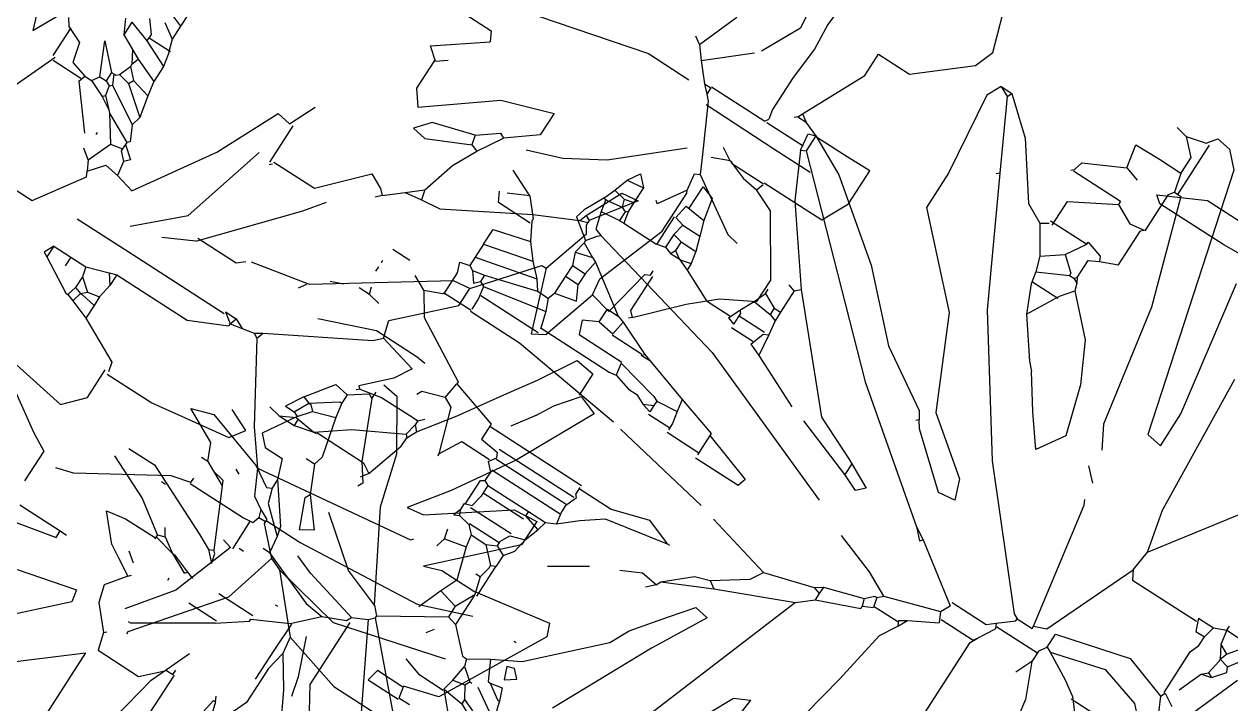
# Model space of a CAD drawing. Header units: metres. Extents: x 1769 to 3632, y 809 to 2652.
# Drawn here: x 2738.3057 to 2738.5977, y 1806.1554 to 1806.3198 of the extents above; entities that cross this region are included whole.
import ezdxf

# ---------------------------------------------------------------- set-up
doc = ezdxf.new("R2010")
doc.units = ezdxf.units.M
doc.header["$LTSCALE"] = 10
for name, color, linetype in [('A-ELEV0', 7, 'Continuous'), ('A-GLAZ', 150, 'Continuous'), ('A_CRISTAL', 150, 'Continuous'), ('L-PLNT', 66, 'Continuous')]:
    doc.layers.add(name, color=color, linetype=linetype)

# ---------------------------------------------------------------- blocks, each defined once
blk = doc.blocks.new('*U445')
at = {"layer": 'A-GLAZ', "ltscale": 0.01}
blk.add_line((0.01874531, -0.000025), (0.01799574, -0.000025), dxfattribs=at)
blk = doc.blocks.new('GARRA DE LEON')
at = {"layer": 'L-PLNT', "color": 65, "linetype": 'Continuous'}
for p, q in [((1271.7821, 335.3903), (1271.8152, 335.4027)), ((1271.8152, 335.4027), (1271.8773, 335.382)), ((1271.7117, 335.3075), (1271.7821, 335.3903)), ((1271.4342, 335.3158), (1271.4798, 335.3386)), ((1271.4798, 335.3386), (1271.5439, 335.3386)), ((1271.5439, 335.3386), (1271.5429, 335.2951)), ((1271.4342, 335.204), (1271.4342, 335.3158)), ((1270.6184, 335.3075), (1270.4403, 335.2122)), ((1270.6163, 335.1667), (1270.6391, 335.2992)), ((1270.6391, 335.2992), (1270.6184, 335.3075)), ((1271.2354, 335.2454), (1271.2644, 335.2992)), ((1271.2644, 335.2992), (1271.3059, 335.2992)), ((1271.3059, 335.2992), (1271.4011, 335.2371)), ((1271.7117, 335.2474), (1271.7117, 335.3075)), ((1271.5429, 335.2951), (1271.5429, 335.2371)), ((1271.4891, 335.1874), (1271.4891, 335.2578)), ((1271.1982, 335.204), (1271.2354, 335.2454)), ((1271.4011, 335.2371), (1271.4177, 335.1998)), ((1271.5429, 335.2371), (1271.5543, 335.2081)), ((1271.5626, 335.1957), (1271.6703, 335.2474)), ((1271.6703, 335.2474), (1271.7117, 335.2474)), ((1271.3307, 335.1998), (1271.3265, 335.2205)), ((1271.5191, 335.1543), (1271.5191, 335.2247)), ((1270.3616, 335.059), (1270.3616, 335.1998)), ((1270.4403, 335.2122), (1270.4238, 335.1543)), ((1271.1319, 335.1418), (1271.1982, 335.204)), ((1271.3887, 335.1087), (1271.3307, 335.1998)), ((1271.4177, 335.1998), (1271.4301, 335.204)), ((1271.4218, 335.1708), (1271.4177, 335.1998)), ((1271.4321, 335.1418), (1271.4321, 335.204)), ((1271.5543, 335.1915), (1271.5543, 335.2081)), ((1271.5626, 335.1957), (1271.5543, 335.2081)), ((1270.403, 335.1791), (1270.403, 335.1584)), ((1270.4486, 335.0011), (1270.4983, 335.1874)), ((1270.548, 335.1004), (1270.5811, 335.1874)), ((1270.7219, 335.1915), (1270.606, 335.0756)), ((1270.7675, 335.1915), (1270.7219, 335.1915)), ((1270.7633, 335.1501), (1270.7675, 335.1915)), ((1271.4901, 335.0549), (1271.4891, 335.1874)), ((1271.5543, 335.1915), (1271.5502, 335.1874)), ((1271.5543, 335.1915), (1271.5626, 335.1957)), ((1270.401, 335.1004), (1270.401, 335.1584)), ((1270.4238, 335.1543), (1270.403, 335.1584)), ((1270.6163, 335.1046), (1270.6163, 335.1667)), ((1270.9663, 335.175), (1270.8337, 335.1087)), ((1270.9787, 335.1418), (1270.9663, 335.175)), ((1271.4342, 335.1377), (1271.4218, 335.1708)), ((1270.4217, 335.1543), (1270.4217, 335.1046)), ((1270.6764, 335.03), (1270.7633, 335.1501)), ((1270.9414, 335.1129), (1270.9787, 335.1418)), ((1271.1319, 335.1418), (1271.1278, 335.1377)), ((1271.1402, 335.1336), (1271.1319, 335.1418)), ((1271.4342, 335.1377), (1271.4342, 335.1418)), ((1271.5191, 335.1501), (1271.5253, 335.1543)), ((1271.5191, 335.0466), (1271.5191, 335.1501)), ((1271.5419, 335.1504), (1271.5253, 335.1543)), ((1271.604, 335.1504), (1271.5419, 335.1504)), ((1271.662, 335.1548), (1271.604, 335.1504)), ((1271.7076, 335.1512), (1271.662, 335.1548)), ((1271.7904, 335.1563), (1271.7076, 335.1512)), ((1271.0201, 335.1377), (1270.9787, 335.1377)), ((1271.0242, 335.1046), (1271.0201, 335.1377)), ((1271.1195, 335.1046), (1271.2023, 335.1211)), ((1271.2064, 335.1336), (1271.1402, 335.1336)), ((1271.2023, 335.1211), (1271.2064, 335.1294)), ((1271.2064, 335.1294), (1271.2147, 335.1294)), ((1271.4342, 335.1377), (1271.4218, 335.1087)), ((1271.4342, 335.1377), (1271.4466, 335.117)), ((1270.4217, 335.1046), (1270.401, 335.1004)), ((1270.5294, 334.8851), (1270.548, 335.1004)), ((1270.606, 335.0756), (1270.6163, 335.1046)), ((1270.8337, 335.1087), (1270.7343, 335.0466)), ((1270.9124, 335.0963), (1270.9414, 335.1129)), ((1270.9124, 335.0963), (1270.9414, 335.1129)), ((1270.9621, 335.0673), (1271.0242, 335.1046)), ((1271.1278, 335.0673), (1271.1195, 335.1046)), ((1271.1568, 335.0632), (1271.2769, 335.1067)), ((1271.2769, 335.1067), (1271.3514, 335.1067)), ((1271.3555, 335.1046), (1271.31, 335.0756)), ((1271.3514, 335.1067), (1271.3555, 335.1046)), ((1271.3555, 335.1046), (1271.3845, 335.1004)), ((1271.3845, 335.1004), (1271.3887, 335.1087)), ((1271.4135, 335.0963), (1271.3887, 335.1087)), ((1271.6786, 335.117), (1271.6123, 335.0839)), ((1271.7117, 335.1129), (1271.6786, 335.117)), ((1270.9124, 335.0963), (1270.8752, 335.0714)), ((1271.4963, 335.0549), (1271.4135, 335.0963)), ((1270.3906, 334.9555), (1270.3616, 335.059)), ((1270.9124, 335.0342), (1270.9621, 335.0673)), ((1271.0325, 335.0383), (1271.1278, 335.0673)), ((1271.1278, 335.0673), (1271.1568, 335.0632)), ((1271.31, 335.0756), (1271.3141, 335.0714)), ((1271.3265, 334.9679), (1271.4135, 335.0673)), ((1271.546, 335.0093), (1271.604, 335.0756)), ((1270.7343, 335.0466), (1270.6722, 335.0011)), ((1271.2976, 335.0466), (1271.2272, 334.9969)), ((1271.2934, 335.0176), (1271.2976, 335.0466)), ((1271.5046, 335.0466), (1271.4963, 335.0549)), ((1271.517, 335.0342), (1271.5046, 335.0466)), ((1271.517, 335.0466), (1271.5046, 335.0466)), ((1271.517, 335.0342), (1271.517, 335.0466)), ((1270.312, 334.9928), (1270.2581, 335.0218)), ((1270.5936, 334.7609), (1270.6308, 335.0342)), ((1270.6308, 335.0342), (1270.635, 335.0383)), ((1270.6722, 335.0011), (1270.6764, 335.03)), ((1270.842, 334.9886), (1270.9124, 335.0342)), ((1271.0201, 335.0176), (1271.0325, 335.0383)), ((1271.546, 335.0093), (1271.517, 335.0342)), ((1271.5667, 334.9928), (1271.6371, 335.0197)), ((1270.4735, 334.881), (1270.4486, 335.0011)), ((1271.1236, 334.9803), (1271.0201, 335.0176)), ((1271.1236, 334.9803), (1271.2064, 335.0052)), ((1271.2064, 335.0052), (1271.2189, 334.9969)), ((1271.2313, 334.9886), (1271.2934, 335.0176)), ((1271.5088, 334.9306), (1271.5088, 335.0093)), ((1271.5667, 334.9928), (1271.546, 335.0093)), ((1270.3616, 334.9596), (1270.312, 334.9928)), ((1270.7841, 334.9472), (1270.842, 334.9886)), ((1271.1236, 334.9721), (1271.1236, 334.9803)), ((1271.1857, 334.9141), (1271.2189, 334.9845)), ((1271.2189, 334.9845), (1271.223, 334.9969)), ((1271.223, 334.9969), (1271.2189, 334.9969)), ((1271.2189, 334.9845), (1271.2313, 334.9886)), ((1271.2272, 334.9969), (1271.223, 334.9969)), ((1271.2313, 334.9886), (1271.2272, 334.9969)), ((1271.5667, 334.9928), (1271.575, 334.9803)), ((1271.0284, 334.8934), (1271.1236, 334.9721)), ((1271.2893, 334.9058), (1271.3265, 334.9679)), ((1270.2622, 334.9534), (1270.1297, 334.8975)), ((1270.3285, 334.9534), (1270.2622, 334.9534)), ((1270.3616, 334.9596), (1270.3285, 334.9534)), ((1270.3906, 334.9555), (1270.3616, 334.9596)), ((1270.4735, 334.881), (1270.3906, 334.9555)), ((1270.7675, 334.9389), (1270.7841, 334.9472)), ((1270.7923, 334.9389), (1270.7841, 334.9472)), ((1270.8006, 334.9389), (1270.8089, 334.9472)), ((1270.6847, 334.9182), (1270.7509, 334.9389)), ((1270.7302, 334.8561), (1270.7716, 334.9348)), ((1270.7509, 334.9389), (1270.7675, 334.9389)), ((1270.7716, 334.9348), (1270.7675, 334.9389)), ((1270.7716, 334.9348), (1270.7923, 334.9389)), ((1270.8006, 334.9389), (1270.7923, 334.9389)), ((1270.8006, 334.9306), (1270.8006, 334.9389)), ((1270.8006, 334.8685), (1270.8006, 334.9306)), ((1271.4549, 334.7153), (1271.5088, 334.9306)), ((1270.6847, 334.9182), (1270.6722, 334.9099)), ((1270.695, 334.9017), (1270.6847, 334.9182)), ((1270.695, 334.8106), (1270.695, 334.9017)), ((1271.1112, 334.7816), (1271.1857, 334.9141)), ((1271.2686, 334.8478), (1271.2893, 334.9058)), ((1270.5294, 334.8188), (1270.5294, 334.8851)), ((1270.8669, 334.8851), (1270.8379, 334.8685)), ((1270.8834, 334.8188), (1270.8669, 334.8851)), ((1270.9124, 334.8106), (1270.9953, 334.8934)), ((1270.9953, 334.8934), (1271.0284, 334.8934)), ((1271.0284, 334.8934), (1271.0242, 334.8644)), ((1270.4818, 334.8602), (1270.4735, 334.881)), ((1270.7923, 334.8313), (1270.8006, 334.8685)), ((1270.8379, 334.8685), (1270.7965, 334.8271)), ((1271.0242, 334.8644), (1270.8917, 334.6698)), ((1270.4818, 334.8602), (1270.3906, 334.8354)), ((1270.5232, 334.8188), (1270.4818, 334.8602)), ((1270.6929, 334.8064), (1270.7302, 334.8561)), ((1271.3017, 334.854), (1271.2644, 334.8064)), ((1271.3431, 334.854), (1271.3017, 334.854)), ((1271.3141, 334.7691), (1271.3431, 334.854)), ((1270.2084, 334.8023), (1270.2788, 334.8313)), ((1270.3906, 334.8354), (1270.254, 334.7277)), ((1270.7923, 334.8313), (1270.7882, 334.8271)), ((1270.7965, 334.8271), (1270.7923, 334.8313)), ((1270.5149, 334.8023), (1270.5273, 334.8064)), ((1270.5273, 334.8188), (1270.5232, 334.8188)), ((1270.5273, 334.8064), (1270.5273, 334.8188)), ((1270.5314, 334.8188), (1270.5273, 334.8188)), ((1270.5397, 334.8023), (1270.5273, 334.8064)), ((1270.5397, 334.8023), (1270.5314, 334.8188)), ((1270.6847, 334.7733), (1270.6929, 334.8064)), ((1270.6929, 334.8064), (1270.6929, 334.8106)), ((1270.6971, 334.7733), (1270.6929, 334.8064)), ((1270.7841, 334.649), (1270.871, 334.8064)), ((1270.871, 334.8064), (1270.8834, 334.8188)), ((1270.8834, 334.8188), (1270.9124, 334.8106)), ((1271.223, 334.7816), (1271.2644, 334.8064)), ((1271.2686, 334.7981), (1271.2644, 334.8064)), ((1270.0842, 334.7774), (1270.2084, 334.8023)), ((1270.461, 334.794), (1270.3534, 334.7567)), ((1270.461, 334.7981), (1270.5149, 334.7981)), ((1270.461, 334.794), (1270.4652, 334.7774)), ((1270.5128, 334.7857), (1270.5149, 334.8023)), ((1270.5128, 334.6822), (1270.5128, 334.7857)), ((1270.5522, 334.7816), (1270.5397, 334.8023)), ((1271.2437, 334.765), (1271.2686, 334.7981)), ((1270.5936, 334.7609), (1270.5522, 334.7816)), ((1270.6847, 334.7443), (1270.6847, 334.7733)), ((1270.6971, 334.7733), (1270.6847, 334.7733)), ((1270.6847, 334.7443), (1270.6971, 334.7691)), ((1270.6971, 334.7691), (1270.6971, 334.7733)), ((1271.1071, 334.7484), (1271.1112, 334.7816)), ((1271.1816, 334.7609), (1271.223, 334.7816)), ((1271.194, 334.6987), (1271.2272, 334.7691)), ((1271.2272, 334.7691), (1271.223, 334.7816)), ((1271.2437, 334.765), (1271.223, 334.6946)), ((1271.2437, 334.765), (1271.2272, 334.7691)), ((1271.2313, 334.6615), (1271.3141, 334.7691)), ((1270.3534, 334.7567), (1270.283, 334.7029)), ((1270.6474, 334.7194), (1270.5936, 334.7609)), ((1270.6847, 334.7443), (1270.6888, 334.7236)), ((1271.1029, 334.7194), (1271.1071, 334.7484)), ((1271.1029, 334.7194), (1271.1236, 334.7443)), ((1271.1236, 334.7443), (1271.1071, 334.7484)), ((1271.1236, 334.7443), (1271.1816, 334.7609)), ((1270.254, 334.7277), (1270.2498, 334.7277)), ((1270.5728, 334.7319), (1270.5687, 334.7402)), ((1270.6101, 334.6946), (1270.635, 334.7112)), ((1270.635, 334.7112), (1270.6515, 334.6739)), ((1270.7716, 334.6449), (1270.6474, 334.7194)), ((1271.0781, 334.6905), (1271.1029, 334.7194)), ((1270.1877, 334.6884), (1270.0179, 334.6884)), ((1270.0966, 334.5786), (1270.1877, 334.6884)), ((1270.5894, 334.5579), (1270.6101, 334.6946)), ((1271.0781, 334.6905), (1271.0698, 334.6822)), ((1271.0864, 334.6822), (1271.0781, 334.6905)), ((1271.1982, 334.6739), (1271.194, 334.6987)), ((1271.223, 334.6946), (1271.1982, 334.6739)), ((1271.3265, 334.6242), (1271.3845, 334.7029)), ((1271.4011, 334.6946), (1271.3845, 334.7029)), ((1271.4011, 334.6946), (1271.3845, 334.7029)), ((1271.4011, 334.5828), (1271.4011, 334.6946)), ((1270.3658, 334.6573), (1270.3534, 334.6739)), ((1270.5149, 334.6822), (1270.5066, 334.649)), ((1270.5149, 334.6822), (1270.5232, 334.6822)), ((1270.8917, 334.6698), (1270.871, 334.5704)), ((1271.0988, 334.6573), (1271.0864, 334.6822)), ((1270.5066, 334.649), (1270.4238, 334.5124)), ((1270.49, 334.6408), (1270.49, 334.649)), ((1270.7716, 334.6449), (1270.7841, 334.649)), ((1270.7758, 334.6366), (1270.7716, 334.6449)), ((1270.7758, 334.6366), (1270.7841, 334.649)), ((1271.0284, 334.5911), (1271.0988, 334.6573)), ((1271.2561, 334.6428), (1271.2313, 334.6615)), ((1271.31, 334.6449), (1271.3224, 334.6615)), ((1271.31, 334.6449), (1271.3265, 334.6242)), ((1270.7716, 334.6159), (1270.7758, 334.6366)), ((1271.31, 334.6428), (1271.2561, 334.6428)), ((1270.2457, 334.6242), (1270.1297, 334.5082)), ((1270.2416, 334.5207), (1270.2664, 334.6201)), ((1270.2664, 334.6201), (1270.2457, 334.6242)), ((1270.7675, 334.5952), (1270.7716, 334.6159)), ((1270.7799, 334.5994), (1270.7716, 334.6159)), ((1270.987, 334.5952), (1271.0201, 334.6201)), ((1270.7343, 334.5331), (1270.7633, 334.5952)), ((1270.7675, 334.5952), (1270.7633, 334.5952)), ((1270.7675, 334.5952), (1270.7799, 334.5994)), ((1270.7799, 334.5786), (1270.7675, 334.5952)), ((1270.7799, 334.5786), (1270.7799, 334.5994)), ((1270.8503, 334.4751), (1270.987, 334.5952)), ((1271.0284, 334.5124), (1271.0284, 334.5911)), ((1270.7758, 334.5786), (1270.7758, 334.4006)), ((1270.3326, 334.5455), (1270.3326, 334.5579)), ((1270.5894, 334.471), (1270.5894, 334.5579)), ((1270.8565, 334.5497), (1270.8669, 334.5621)), ((1270.8565, 334.4751), (1270.8565, 334.5497)), ((1270.2912, 334.413), (1270.3202, 334.5455)), ((1270.3202, 334.5455), (1270.3326, 334.5455)), ((1270.3326, 334.4668), (1270.3326, 334.5455)), ((1270.7343, 334.3964), (1270.7343, 334.5331)), ((1270.4238, 334.5124), (1270.4155, 334.4834)), ((1271.0242, 334.5124), (1271.0201, 334.5082)), ((1271.0946, 334.5), (1271.1402, 334.5207)), ((1271.0946, 334.5062), (1271.0242, 334.5062)), ((1271.0988, 334.4751), (1271.0946, 334.5)), ((1270.6101, 334.4668), (1270.5936, 334.471)), ((1270.8503, 334.4751), (1270.8255, 334.4254)), ((1270.8793, 334.442), (1271.0284, 334.4834)), ((1270.9911, 334.4254), (1271.0988, 334.4751)), ((1270.4279, 334.4523), (1270.3699, 334.4523)), ((1270.4445, 334.4213), (1270.4279, 334.4523)), ((1270.5066, 334.4337), (1270.5397, 334.4648)), ((1270.5397, 334.4648), (1270.5936, 334.4648)), ((1270.6474, 334.3923), (1270.6101, 334.4668)), ((1270.5232, 334.3302), (1270.5066, 334.4337)), ((1270.813, 334.3716), (1270.8793, 334.442)), ((1270.5066, 334.326), (1270.4445, 334.4213)), ((1270.8627, 334.3426), (1270.9911, 334.4254)), ((1270.6598, 334.3592), (1270.6474, 334.3923)), ((1270.6722, 334.3923), (1270.6474, 334.3923)), ((1270.6764, 334.3674), (1270.6722, 334.3923)), ((1270.6888, 334.3923), (1270.6722, 334.3923)), ((1270.6847, 334.3716), (1270.6888, 334.3923)), ((1270.6888, 334.3923), (1270.7136, 334.3964)), ((1270.7302, 334.384), (1270.7136, 334.3964)), ((1270.7343, 334.3964), (1270.7136, 334.3964)), ((1270.7302, 334.384), (1270.7343, 334.3964)), ((1270.7758, 334.4006), (1270.7758, 334.2929)), ((1270.6764, 334.3633), (1270.6847, 334.3716)), ((1270.7012, 334.3509), (1270.6847, 334.3716)), ((1270.7178, 334.3467), (1270.7302, 334.384)), ((1270.6598, 334.3592), (1270.6764, 334.3633)), ((1270.6639, 334.3467), (1270.6598, 334.3592)), ((1270.6639, 334.3467), (1270.6805, 334.3509)), ((1270.6764, 334.3633), (1270.6764, 334.3674)), ((1270.6805, 334.3509), (1270.6764, 334.3633)), ((1270.7012, 334.3509), (1270.6805, 334.3509)), ((1270.7178, 334.3467), (1270.7012, 334.3509)), ((1270.6639, 334.3426), (1270.6639, 334.3467)), ((1270.6971, 334.2846), (1270.6639, 334.3426)), ((1270.7178, 334.3177), (1270.7178, 334.3467)), ((1270.871, 334.3095), (1270.8627, 334.3426)), ((1270.7178, 334.3177), (1270.7012, 334.3177)), ((1270.7178, 334.2846), (1270.7178, 334.3177)), ((1270.9041, 334.3136), (1270.8959, 334.3053)), ((1270.9207, 334.2929), (1270.9041, 334.3136)), ((1270.8752, 334.2846), (1270.871, 334.3095)), ((1270.8959, 334.3053), (1270.871, 334.3095)), ((1270.9083, 334.2929), (1270.8959, 334.3053)), ((1270.9083, 334.2722), (1270.9124, 334.2929)), ((1270.9124, 334.2929), (1270.9083, 334.2929)), ((1270.9166, 334.2929), (1270.9124, 334.2929)), ((1270.9207, 334.2929), (1270.9166, 334.2929)), ((1270.9249, 334.2929), (1270.9207, 334.2929)), ((1270.929, 334.297), (1270.9249, 334.2929)), ((1270.9497, 334.2432), (1270.9249, 334.2929)), ((1270.9538, 334.2846), (1270.929, 334.297)), ((1272.337, 334.2639), (1272.3908, 334.3012)), ((1270.7178, 334.2846), (1270.6971, 334.2846)), ((1270.7012, 334.2763), (1270.6971, 334.2846)), ((1270.7178, 334.2846), (1270.7012, 334.2763)), ((1270.8503, 334.2639), (1270.8752, 334.2846)), ((1270.8669, 334.2556), (1270.9083, 334.2722)), ((1270.9497, 334.2432), (1270.9083, 334.2722)), ((1270.9538, 334.2846), (1270.9704, 334.2888)), ((1270.9911, 334.2225), (1270.9538, 334.2846)), ((1271.0077, 334.2432), (1270.9704, 334.2888)), ((1271.0077, 334.2805), (1270.9704, 334.2888)), ((1271.0159, 334.2474), (1271.0077, 334.2805)), ((1271.0325, 334.2763), (1271.0077, 334.2805)), ((1271.0491, 334.2349), (1271.0325, 334.2763)), ((1271.0615, 334.2763), (1271.0325, 334.2763)), ((1271.0822, 334.2308), (1271.0615, 334.2763)), ((1271.0822, 334.2722), (1271.0615, 334.2763)), ((1271.1071, 334.2639), (1271.0822, 334.2722)), ((1271.0884, 334.2308), (1271.0884, 334.2722)), ((1270.7613, 334.2142), (1270.842, 334.2681)), ((1270.842, 334.2681), (1270.8503, 334.2639)), ((1270.8669, 334.2556), (1270.8503, 334.2639)), ((1270.8669, 334.2556), (1270.8793, 334.2391)), ((1271.1236, 334.2391), (1271.1071, 334.2639)), ((1271.1319, 334.2639), (1271.1071, 334.2639)), ((1271.1443, 334.2308), (1271.1319, 334.2639)), ((1271.1568, 334.2639), (1271.1319, 334.2639)), ((1272.3039, 334.2349), (1272.308, 334.2515)), ((1272.308, 334.2515), (1272.3287, 334.2681)), ((1272.3121, 334.2432), (1272.308, 334.2515)), ((1272.3287, 334.2681), (1272.337, 334.2639)), ((1272.3411, 334.2474), (1272.337, 334.2639)), ((1272.3411, 334.2474), (1272.3536, 334.2515)), ((1272.3536, 334.2515), (1272.3701, 334.2639)), ((1272.3619, 334.2349), (1272.3536, 334.2515)), ((1272.3867, 334.2308), (1272.3867, 334.2556)), ((1270.9124, 334.2432), (1270.9083, 334.2432)), ((1270.9538, 334.2391), (1270.9497, 334.2432)), ((1270.9663, 334.2184), (1270.9538, 334.2391)), ((1270.9704, 334.2225), (1270.9538, 334.2391)), ((1271.0077, 334.2432), (1271.0159, 334.2474)), ((1271.0118, 334.2225), (1271.0077, 334.2432)), ((1271.0118, 334.2225), (1271.0325, 334.2308)), ((1271.0325, 334.2308), (1271.0159, 334.2474)), ((1271.0367, 334.2308), (1271.0325, 334.2308)), ((1271.0367, 334.2308), (1271.0491, 334.2349)), ((1271.0574, 334.2184), (1271.0367, 334.2308)), ((1271.0574, 334.2184), (1271.0491, 334.2349)), ((1271.0946, 334.1935), (1271.0822, 334.2308)), ((1271.0946, 334.2308), (1271.0822, 334.2308)), ((1271.1153, 334.2142), (1271.0946, 334.2308)), ((1272.3039, 334.2349), (1272.2625, 334.2184)), ((1272.3039, 334.2349), (1272.3121, 334.2432)), ((1272.3121, 334.2432), (1272.337, 334.2474)), ((1272.3411, 334.2474), (1272.337, 334.2474)), ((1272.3619, 334.2349), (1272.3411, 334.2474)), ((1272.3867, 334.2308), (1272.3619, 334.2349)), ((1272.3784, 334.2101), (1272.3867, 334.2308)), ((1272.3867, 334.2308), (1272.395, 334.2308)), ((1270.7613, 334.1397), (1270.7613, 334.2142)), ((1270.9663, 334.1728), (1270.9, 334.2266)), ((1270.9663, 334.2184), (1270.9704, 334.2225)), ((1270.9787, 334.1894), (1270.9663, 334.2184)), ((1270.987, 334.2184), (1270.9704, 334.2225)), ((1270.987, 334.2184), (1270.9911, 334.2225)), ((1270.9911, 334.2101), (1270.987, 334.2184)), ((1271.0077, 334.2142), (1270.9911, 334.2225)), ((1271.0077, 334.2184), (1271.0118, 334.2225)), ((1271.0077, 334.2142), (1271.0077, 334.2184)), ((1271.0077, 334.2101), (1271.0077, 334.2142)), ((1271.0698, 334.1935), (1271.0574, 334.2184)), ((1272.2376, 334.1977), (1272.1962, 334.2184)), ((1272.2459, 334.2018), (1272.2335, 334.2225)), ((1270.9787, 334.1894), (1270.9911, 334.1977)), ((1270.9911, 334.1977), (1270.9911, 334.2101)), ((1271.0077, 334.2101), (1270.9911, 334.2101)), ((1270.9911, 334.1977), (1271.0449, 334.1728)), ((1271.0449, 334.1728), (1271.0077, 334.2101)), ((1271.0946, 334.1811), (1271.0698, 334.1935)), ((1271.0946, 334.1935), (1271.0698, 334.1935)), ((1272.2376, 334.1977), (1272.2459, 334.2018)), ((1272.2625, 334.1231), (1272.2376, 334.1977)), ((1272.2459, 334.1997), (1272.3246, 334.1997)), ((1272.3246, 334.1997), (1272.3411, 334.2059)), ((1272.3411, 334.2059), (1272.3577, 334.2059)), ((1272.3577, 334.2059), (1272.3784, 334.2101)), ((1272.3577, 334.1894), (1272.3577, 334.2059)), ((1272.3784, 334.1811), (1272.3784, 334.2101)), ((1272.424, 334.0527), (1272.6434, 334.2059)), ((1270.9663, 334.1728), (1270.9787, 334.1769)), ((1270.9725, 334.119), (1270.9725, 334.1728)), ((1270.9787, 334.1769), (1270.9787, 334.1894)), ((1270.987, 334.148), (1270.9787, 334.1769)), ((1272.2045, 334.1687), (1272.1879, 334.1852)), ((1272.3784, 334.1811), (1272.3577, 334.1894)), ((1272.3722, 334.0569), (1272.3722, 334.1811)), ((1272.1589, 334.0776), (1272.0513, 334.1687)), ((1272.2252, 334.0983), (1272.2045, 334.1687)), ((1271.0201, 334.1397), (1270.987, 334.148)), ((1271.0325, 334.1107), (1271.0201, 334.1397)), ((1272.1548, 334.0776), (1272.1548, 334.1438)), ((1270.8669, 334.0734), (1270.9787, 334.119)), ((1271.0325, 334.1148), (1270.9787, 334.1148)), ((1272.2293, 333.9989), (1272.2625, 334.1231)), ((1271.0449, 334.1024), (1271.0325, 334.1107)), ((1272.2003, 334.0072), (1272.2252, 334.0983)), ((1270.9953, 334.0651), (1271.0367, 334.0858)), ((1272.1755, 334.0527), (1272.1589, 334.0776)), ((1271.0408, 334.0486), (1270.9953, 334.0651)), ((1272.3867, 334.0486), (1272.3722, 334.0569)), ((1272.1134, 334.0154), (1271.9477, 334.0444)), ((1272.2003, 334.0072), (1272.1755, 334.0527)), ((1272.2293, 333.9823), (1272.3867, 334.0486)), ((1272.3867, 334.0486), (1272.424, 334.0527)), ((1272.424, 334.0527), (1272.4944, 334.0361)), ((1272.4944, 334.0361), (1272.7387, 334.0196)), ((1272.1713, 333.9906), (1272.1134, 334.0154)), ((1272.1921, 333.9906), (1272.2045, 333.9989)), ((1272.2045, 333.9989), (1272.2003, 334.0072)), ((1272.2045, 333.9989), (1272.2293, 333.9989)), ((1272.1713, 333.9906), (1272.1423, 333.9782)), ((1272.1921, 333.9906), (1272.1713, 333.9906)), ((1272.1879, 333.9119), (1272.1879, 333.9906)), ((1272.2211, 333.9616), (1272.2293, 333.9823)), ((1272.5813, 333.9761), (1272.6434, 333.9761)), ((1272.5855, 333.9492), (1272.5813, 333.9761)), ((1272.6434, 333.9761), (1272.8712, 333.9368)), ((1272.2169, 333.9326), (1272.2169, 333.9616)), ((1272.2169, 333.9616), (1272.2211, 333.9616)), ((1272.2211, 333.9616), (1272.4322, 333.9243)), ((1273.0244, 333.8332), (1272.5855, 333.9492)), ((1272.1921, 333.9078), (1272.2128, 333.9326)), ((1272.2128, 333.9326), (1272.2169, 333.9326)), ((1272.2211, 333.9243), (1272.2169, 333.9326)), ((1272.4115, 333.7587), (1272.2211, 333.9243)), ((1272.4322, 333.9243), (1272.4405, 333.9202)), ((1272.4902, 333.8953), (1272.4695, 333.9161)), ((1272.1548, 333.8953), (1272.1838, 333.9119)), ((1272.1817, 333.8953), (1272.1921, 333.9078)), ((1272.1921, 333.9078), (1272.1838, 333.9119)), ((1272.5606, 333.8788), (1272.5234, 333.8995)), ((1271.9767, 333.8891), (1272.1423, 333.8891)), ((1272.1423, 333.8891), (1272.1548, 333.8953)), ((1272.1486, 333.8912), (1272.1548, 333.8953)), ((1272.1486, 333.8291), (1272.1486, 333.8912)), ((1272.1817, 333.8291), (1272.1817, 333.8953)), ((1272.7635, 333.8415), (1272.5606, 333.8788)), ((1272.5109, 333.8374), (1272.4654, 333.8084)), ((1272.5938, 333.8125), (1272.5109, 333.8374)), ((1272.9416, 333.7835), (1272.7635, 333.8415)), ((1272.1175, 333.7835), (1272.1423, 333.8291)), ((1272.1299, 333.7297), (1272.1589, 333.8208)), ((1272.1589, 333.8208), (1272.1423, 333.8291)), ((1272.1589, 333.8208), (1272.1755, 333.8291)), ((1272.2417, 333.7338), (1272.1755, 333.8291)), ((1273.0493, 333.8084), (1273.0244, 333.8332)), ((1272.4654, 333.8084), (1272.515, 333.7711)), ((1272.66, 333.7794), (1272.5938, 333.8125)), ((1273.0534, 333.7835), (1273.0493, 333.8084)), ((1272.1009, 333.7753), (1272.1175, 333.7835)), ((1272.1092, 333.7711), (1272.1175, 333.7835)), ((1272.718, 333.7214), (1272.66, 333.7794)), ((1272.9416, 333.7711), (1272.9416, 333.7835)), ((1273.0369, 333.7773), (1272.9416, 333.7773)), ((1273.0369, 333.7711), (1273.0534, 333.7835)), ((1271.9767, 333.7421), (1272.0719, 333.7587)), ((1272.0719, 333.7587), (1272.1009, 333.7753)), ((1272.1092, 333.7711), (1272.1009, 333.7753)), ((1272.1072, 333.7256), (1272.1072, 333.7711)), ((1272.6144, 333.6179), (1272.4115, 333.7587)), ((1272.515, 333.7711), (1272.5689, 333.7338)), ((1272.7801, 333.7297), (1272.7925, 333.7587)), ((1272.7925, 333.7587), (1272.8588, 333.7587)), ((1272.8588, 333.738), (1272.8629, 333.7628)), ((1272.8588, 333.7587), (1272.8629, 333.7628)), ((1272.8629, 333.7649), (1272.9333, 333.7649)), ((1272.9333, 333.7649), (1272.9416, 333.7711)), ((1272.9747, 333.7628), (1272.9416, 333.7711)), ((1272.9737, 333.7214), (1272.9737, 333.7628)), ((1273.0037, 333.7628), (1272.9747, 333.7628)), ((1273.0286, 333.738), (1273.0037, 333.7628)), ((1273.0286, 333.738), (1273.0369, 333.7711)), ((1271.6744, 333.68), (1271.9767, 333.7421)), ((1272.3246, 333.7421), (1272.3204, 333.7131)), ((1272.3577, 333.7297), (1272.3246, 333.7421)), ((1272.8754, 333.7049), (1272.8588, 333.738)), ((1273.0286, 333.738), (1273.0327, 333.7173)), ((1272.0968, 333.709), (1272.1051, 333.7256)), ((1272.1217, 333.7214), (1272.1051, 333.7256)), ((1272.1217, 333.7214), (1272.1299, 333.7297)), ((1272.1217, 333.7173), (1272.1217, 333.7214)), ((1272.1299, 333.7297), (1272.1507, 333.6883)), ((1272.2376, 333.7297), (1272.2417, 333.7338)), ((1272.2542, 333.7131), (1272.2376, 333.7297)), ((1272.2542, 333.7131), (1272.2417, 333.7338)), ((1272.4281, 333.6386), (1272.3577, 333.7297)), ((1272.5813, 333.7214), (1272.5689, 333.7338)), ((1272.5813, 333.7214), (1272.5689, 333.7338)), ((1272.6434, 333.6759), (1272.5813, 333.7214)), ((1272.6973, 333.7049), (1272.718, 333.7214)), ((1272.7304, 333.7173), (1272.718, 333.7214)), ((1272.7718, 333.7131), (1272.7801, 333.7297)), ((1272.7884, 333.7256), (1272.7801, 333.7297)), ((1272.7967, 333.6966), (1272.7884, 333.7256)), ((1272.9727, 333.6759), (1272.9737, 333.7214)), ((1272.0637, 333.6386), (1272.0927, 333.709)), ((1272.0885, 333.6386), (1272.1092, 333.7049)), ((1272.0927, 333.709), (1272.0968, 333.709)), ((1272.1092, 333.7049), (1272.0968, 333.709)), ((1272.1092, 333.7049), (1272.1217, 333.7173)), ((1272.4074, 333.5144), (1272.2542, 333.7131)), ((1272.3204, 333.7131), (1272.3908, 333.6303)), ((1272.6434, 333.6759), (1272.6973, 333.7049)), ((1272.6931, 333.6552), (1272.6931, 333.7049)), ((1272.7097, 333.651), (1272.7346, 333.7007)), ((1272.7346, 333.709), (1272.7304, 333.7173)), ((1272.7387, 333.7131), (1272.7304, 333.7173)), ((1272.7346, 333.709), (1272.7387, 333.7131)), ((1272.7346, 333.7007), (1272.7346, 333.709)), ((1272.7387, 333.7007), (1272.7346, 333.7007)), ((1272.7387, 333.7131), (1272.7718, 333.7131)), ((1272.7594, 333.6759), (1272.7387, 333.7007)), ((1272.834, 333.6324), (1272.8754, 333.7049)), ((1272.8816, 333.7049), (1272.8754, 333.7049)), ((1272.8816, 333.6137), (1272.8816, 333.7049)), ((1272.9333, 333.6841), (1272.925, 333.709)), ((1272.1507, 333.6883), (1272.1755, 333.6179)), ((1272.7594, 333.6759), (1272.7925, 333.6966)), ((1272.7925, 333.6262), (1272.7925, 333.6966)), ((1272.7925, 333.6966), (1272.7967, 333.6966)), ((1272.9002, 333.6179), (1272.9333, 333.6841)), ((1272.9333, 333.6841), (1272.9727, 333.6759)), ((1272.689, 333.6552), (1272.6434, 333.6759)), ((1272.7346, 333.6427), (1272.7594, 333.6759)), ((1272.7097, 333.651), (1272.689, 333.6552)), ((1272.7346, 333.6427), (1272.7097, 333.651)), ((1272.7801, 333.6137), (1272.7346, 333.6427)), ((1271.869, 333.6386), (1271.6744, 333.622)), ((1271.8566, 333.6137), (1271.869, 333.6386)), ((1272.043, 333.6137), (1272.0637, 333.6386)), ((1272.0554, 333.5433), (1272.0803, 333.6262)), ((1272.0761, 333.6386), (1272.0637, 333.6386)), ((1272.0803, 333.6262), (1272.0761, 333.6386)), ((1272.0885, 333.6386), (1272.0761, 333.6386)), ((1272.0803, 333.6262), (1272.0885, 333.6386)), ((1272.3908, 333.6303), (1272.4033, 333.622)), ((1272.4033, 333.622), (1272.3991, 333.6179)), ((1272.4157, 333.6137), (1272.4033, 333.622)), ((1272.5772, 333.5682), (1272.4281, 333.6386)), ((1272.7801, 333.6137), (1272.7884, 333.6262)), ((1272.7884, 333.6324), (1272.834, 333.6324)), ((1272.043, 333.6137), (1271.7531, 333.5102)), ((1271.8152, 333.593), (1271.8566, 333.6137)), ((1271.9891, 333.4895), (1272.043, 333.6137)), ((1272.2625, 333.6096), (1272.25, 333.5972)), ((1272.2832, 333.5682), (1272.2625, 333.6096)), ((1272.4778, 333.5144), (1272.4157, 333.6137)), ((1272.8132, 333.5144), (1272.6144, 333.6179)), ((1272.7967, 333.5806), (1272.7801, 333.6137)), ((1272.8836, 333.6137), (1272.8795, 333.6096)), ((1272.8836, 333.6137), (1272.9002, 333.6179)), ((1272.25, 333.5972), (1272.2625, 333.5682)), ((1272.8836, 333.5185), (1272.7967, 333.5806)), ((1272.2832, 333.5682), (1272.2625, 333.5682)), ((1272.2625, 333.5682), (1272.2997, 333.4647)), ((1272.2873, 333.5599), (1272.2832, 333.5682)), ((1272.7014, 333.444), (1272.5772, 333.5682)), ((1272.0347, 333.5309), (1272.0554, 333.5433)), ((1272.0554, 333.5433), (1272.0844, 333.4274)), ((1272.3121, 333.2783), (1272.2045, 333.5558)), ((1272.3204, 333.4854), (1272.2873, 333.5599)), ((1271.9974, 333.4771), (1272.0347, 333.5309)), ((1271.9436, 333.5061), (1271.8525, 333.4564)), ((1271.9477, 333.4812), (1271.9436, 333.5061)), ((1272.6724, 333.2286), (1272.4074, 333.5144)), ((1272.573, 333.4191), (1272.4778, 333.5144)), ((1272.8132, 333.5144), (1272.8091, 333.5102)), ((1272.925, 333.4564), (1272.8132, 333.5144)), ((1272.9333, 333.4605), (1272.8836, 333.5185)), ((1271.9519, 333.4108), (1271.9891, 333.4895)), ((1271.9974, 333.4771), (1271.9891, 333.4895)), ((1272.4778, 333.3446), (1272.3204, 333.4854)), ((1271.9105, 333.4522), (1271.9477, 333.4812)), ((1271.9891, 333.4522), (1271.9974, 333.4771)), ((1271.8525, 333.4564), (1271.6827, 333.3736)), ((1271.8566, 333.4108), (1271.9105, 333.4522)), ((1271.9519, 333.4108), (1271.9891, 333.4522)), ((1272.7677, 333.444), (1272.7014, 333.444)), ((1272.9085, 333.4274), (1272.7677, 333.444)), ((1272.925, 333.4564), (1272.9333, 333.4605)), ((1272.9333, 333.4398), (1272.925, 333.4564)), ((1272.9333, 333.4398), (1272.9333, 333.4605)), ((1272.1672, 333.4357), (1272.1527, 333.4315)), ((1272.1527, 333.4315), (1272.1527, 333.3487)), ((1272.1962, 333.3487), (1272.1672, 333.4357)), ((1272.3494, 333.3446), (1272.308, 333.4357)), ((1272.9333, 333.4398), (1272.9085, 333.4274)), ((1271.8235, 333.3943), (1271.8566, 333.4108)), ((1271.9436, 333.4067), (1271.9312, 333.3943)), ((1271.9436, 333.4067), (1271.9519, 333.4108)), ((1271.9436, 333.4067), (1271.9477, 333.3777)), ((1272.6683, 333.2949), (1272.573, 333.4191)), ((1271.72, 333.2907), (1271.8235, 333.3943)), ((1271.9891, 333.2783), (1272.0098, 333.386)), ((1272.0098, 333.386), (1272.0098, 333.3901)), ((1272.0264, 333.3404), (1272.0098, 333.386)), ((1272.1258, 333.2203), (1272.0927, 333.3984)), ((1271.9477, 333.3777), (1271.9312, 333.3446)), ((1272.1962, 333.3487), (1272.1589, 333.3487)), ((1272.1631, 333.2866), (1272.1631, 333.3487)), ((1272.2003, 333.3487), (1272.1962, 333.3487)), ((1272.2211, 333.2783), (1272.2003, 333.3487)), ((1272.3577, 333.3239), (1272.3494, 333.3446)), ((1272.3867, 333.3404), (1272.3494, 333.3446)), ((1272.4695, 333.3363), (1272.4778, 333.3446)), ((1272.5938, 333.2576), (1272.4778, 333.3446)), ((1272.0078, 333.2783), (1272.0264, 333.3404)), ((1272.3577, 333.3239), (1272.3825, 333.3321)), ((1272.3639, 333.2825), (1272.3639, 333.3239)), ((1272.3825, 333.3321), (1272.3867, 333.3404)), ((1272.4115, 333.3363), (1272.3867, 333.3404)), ((1272.3867, 333.2825), (1272.3867, 333.3321)), ((1272.4157, 333.3239), (1272.4115, 333.3363)), ((1272.4281, 333.3363), (1272.4115, 333.3363)), ((1272.4198, 333.2907), (1272.4157, 333.3239)), ((1272.4281, 333.3239), (1272.4157, 333.3239)), ((1272.4695, 333.3363), (1272.4281, 333.3363)), ((1272.4281, 333.3239), (1272.4281, 333.3363)), ((1272.4405, 333.299), (1272.4281, 333.3239)), ((1272.4695, 333.3363), (1272.4736, 333.3239)), ((1271.6454, 333.2949), (1271.6164, 333.3032)), ((1271.6164, 333.299), (1271.6454, 333.2535)), ((1271.6661, 333.2866), (1271.6454, 333.2949)), ((1271.6454, 333.2907), (1271.6454, 333.2949)), ((1271.662, 333.2659), (1271.6454, 333.2907)), ((1271.662, 333.2659), (1271.6661, 333.2866)), ((1271.6786, 333.2825), (1271.691, 333.299)), ((1271.691, 333.299), (1271.7034, 333.2866)), ((1271.6951, 333.2452), (1271.72, 333.2907)), ((1271.7034, 333.2866), (1271.6992, 333.2742)), ((1271.8732, 333.241), (1271.9105, 333.299)), ((1272.1796, 333.2866), (1272.1672, 333.2866)), ((1272.1713, 333.2452), (1272.1713, 333.2866)), ((1272.2003, 333.2825), (1272.1796, 333.2866)), ((1272.395, 333.2783), (1272.4198, 333.2907)), ((1272.4198, 333.2907), (1272.4405, 333.299)), ((1272.4405, 333.299), (1272.4488, 333.299)), ((1272.7014, 333.2286), (1272.6683, 333.2949)), ((1271.6164, 333.2452), (1271.6082, 333.2659)), ((1271.662, 333.2617), (1271.662, 333.2659)), ((1271.6992, 333.2742), (1271.6786, 333.2825)), ((1271.7407, 333.2617), (1271.7407, 333.2659)), ((1271.9643, 333.2452), (1271.9891, 333.2783)), ((1272.0078, 333.2162), (1272.0078, 333.2783)), ((1272.1962, 333.2452), (1272.2003, 333.2825)), ((1272.2211, 333.2783), (1272.2003, 333.2825)), ((1272.2459, 333.1996), (1272.2211, 333.2783)), ((1272.3743, 333.0216), (1272.3121, 333.2783)), ((1272.3743, 333.27), (1272.3701, 333.2825)), ((1272.3908, 333.2825), (1272.3701, 333.2825)), ((1272.3743, 333.27), (1272.395, 333.2783)), ((1272.3784, 333.2245), (1272.3784, 333.27)), ((1272.395, 333.2783), (1272.3908, 333.2825)), ((1271.6123, 333.2079), (1271.5667, 333.2493)), ((1271.6082, 333.2452), (1271.5999, 333.2617)), ((1271.6123, 333.2121), (1271.6082, 333.2452)), ((1271.6164, 333.2452), (1271.6082, 333.2452)), ((1271.6371, 333.2328), (1271.6164, 333.2452)), ((1271.6951, 333.2452), (1271.662, 333.2617)), ((1271.6744, 333.2121), (1271.6951, 333.2452)), ((1271.9394, 333.2162), (1271.9643, 333.2452)), ((1272.1796, 333.2286), (1272.1755, 333.2452)), ((1272.1879, 333.2452), (1272.1755, 333.2452)), ((1272.1796, 333.2286), (1272.1879, 333.2452)), ((1272.1962, 333.2452), (1272.1879, 333.2452)), ((1272.2003, 333.2369), (1272.1962, 333.2452)), ((1272.6683, 333.2203), (1272.5938, 333.2576)), ((1271.633, 333.2121), (1271.6371, 333.2328)), ((1271.6371, 333.2328), (1271.6454, 333.2369)), ((1271.6454, 333.2369), (1271.6454, 333.241)), ((1271.662, 333.2162), (1271.6454, 333.2369)), ((1272.1879, 333.2121), (1272.1796, 333.2286)), ((1272.2169, 333.1624), (1272.2003, 333.2369)), ((1272.6683, 333.2203), (1272.6724, 333.2286)), ((1272.7014, 333.2286), (1272.6724, 333.2286)), ((1272.6973, 333.2162), (1272.7014, 333.2286)), ((1271.6102, 333.2079), (1271.6102, 333.1624)), ((1271.6123, 333.2079), (1271.633, 333.2121)), ((1271.6123, 333.2079), (1271.6123, 333.2121)), ((1271.633, 333.2121), (1271.662, 333.2162)), ((1271.6744, 333.2121), (1271.662, 333.2162)), ((1271.6744, 333.2038), (1271.6744, 333.2121)), ((1271.9312, 333.1996), (1271.9394, 333.2162)), ((1271.9601, 333.2121), (1271.9394, 333.2162)), ((1271.956, 333.0795), (1271.956, 333.2121)), ((1271.9726, 333.2121), (1271.9601, 333.2121)), ((1271.9726, 333.2121), (1271.9933, 333.2203)), ((1271.9747, 333.0754), (1271.9747, 333.2121)), ((1271.9912, 333.0712), (1271.9912, 333.2162)), ((1271.9933, 333.2203), (1271.9974, 333.2162)), ((1272.0098, 333.2162), (1271.9974, 333.2162)), ((1272.014, 333.0381), (1272.014, 333.2162)), ((1272.1879, 333.1955), (1272.1879, 333.2121)), ((1272.1879, 333.1955), (1272.1879, 333.2121)), ((1272.4033, 333.1706), (1272.3784, 333.2245)), ((1272.6683, 333.2203), (1272.6973, 333.2162)), ((1271.7117, 333.1665), (1271.6744, 333.2038)), ((1271.8649, 333.1831), (1271.8898, 333.1872)), ((1271.8815, 333.1624), (1271.8898, 333.1872)), ((1271.8898, 333.1872), (1271.9146, 333.1955)), ((1271.9146, 333.1955), (1271.9312, 333.1996)), ((1271.9229, 333.1665), (1271.9146, 333.1955)), ((1271.9312, 333.1665), (1271.9312, 333.1996)), ((1272.1548, 333.005), (1272.1299, 333.2038)), ((1272.1962, 333.1665), (1272.1879, 333.1955)), ((1272.2459, 333.1831), (1272.2459, 333.1996)), ((1272.25, 333.1872), (1272.2459, 333.1996)), ((1272.2459, 333.1831), (1272.25, 333.1872)), ((1272.2749, 333.1292), (1272.25, 333.1872)), ((1271.6496, 333.0505), (1271.5088, 333.1831)), ((1271.7158, 333.1499), (1271.7117, 333.1665)), ((1271.7655, 333.1665), (1271.7117, 333.1665)), ((1271.7365, 333.1499), (1271.7696, 333.1665)), ((1271.7696, 333.1665), (1271.7655, 333.1665)), ((1271.7696, 333.1706), (1271.8235, 333.1706)), ((1271.7986, 333.1582), (1271.7696, 333.1665)), ((1271.8235, 333.1624), (1271.8276, 333.1706)), ((1271.8235, 333.1706), (1271.8276, 333.1706)), ((1271.8484, 333.1706), (1271.8276, 333.1706)), ((1271.8484, 333.1706), (1271.8649, 333.1831)), ((1271.8566, 333.1541), (1271.8484, 333.1706)), ((1271.9167, 333.0878), (1271.9167, 333.1665)), ((1271.9312, 333.1665), (1271.9229, 333.1665)), ((1271.9312, 333.0878), (1271.9312, 333.1665)), ((1272.1941, 333.1541), (1272.1962, 333.1665)), ((1272.2169, 333.1624), (1272.1962, 333.1665)), ((1272.248, 333.1251), (1272.248, 333.1831)), ((1272.4115, 333.1499), (1272.4033, 333.1706)), ((1272.4157, 333.1706), (1272.4033, 333.1706)), ((1272.4115, 333.1541), (1272.4157, 333.1706)), ((1272.4364, 333.1665), (1272.4157, 333.1706)), ((1272.4364, 333.1375), (1272.4364, 333.1665)), ((1272.4612, 333.1582), (1272.4364, 333.1665)), ((1271.6102, 333.1624), (1271.6206, 333.1292)), ((1271.6537, 333.0505), (1271.7158, 333.1499)), ((1271.7365, 333.1499), (1271.7158, 333.1499)), ((1271.7448, 333.1168), (1271.7365, 333.1499)), ((1271.7986, 333.1582), (1271.8194, 333.1624)), ((1271.7986, 333.1582), (1271.7986, 333.1499)), ((1271.8194, 333.1624), (1271.8235, 333.1624)), ((1271.8484, 333.1375), (1271.8235, 333.1624)), ((1271.8484, 333.1375), (1271.8566, 333.1541)), ((1271.8649, 333.1541), (1271.8566, 333.1541)), ((1271.8628, 333.0961), (1271.8628, 333.1541)), ((1271.8649, 333.1541), (1271.8815, 333.1624)), ((1271.8856, 333.0837), (1271.8856, 333.1624)), ((1272.1941, 333.0216), (1272.1941, 333.1541)), ((1272.219, 333.0795), (1272.219, 333.1624)), ((1272.4115, 333.1499), (1272.4115, 333.1541)), ((1272.4115, 333.1334), (1272.4115, 333.1499)), ((1272.4198, 333.1375), (1272.4115, 333.1499)), ((1272.4861, 333.1499), (1272.4612, 333.1582)), ((1272.4612, 333.1251), (1272.4612, 333.1582)), ((1272.5234, 333.1417), (1272.4861, 333.1499)), ((1272.4902, 333.1127), (1272.4861, 333.1499)), ((1271.6744, 333.1334), (1271.6868, 333.1417)), ((1271.7738, 333.1292), (1271.7448, 333.1168)), ((1271.8276, 333.1127), (1271.7738, 333.1292)), ((1271.8484, 333.1085), (1271.8484, 333.1375)), ((1272.25, 333.1251), (1272.2749, 333.1292)), ((1272.279, 333.1168), (1272.2749, 333.1292)), ((1272.4115, 333.1334), (1272.4198, 333.1375)), ((1272.4157, 333.1209), (1272.4115, 333.1334)), ((1272.4364, 333.1375), (1272.4198, 333.1375)), ((1272.4405, 333.1209), (1272.4364, 333.1375)), ((1272.5316, 333.1189), (1272.5234, 333.1417)), ((1271.6413, 333.0423), (1271.488, 333.1251)), ((1271.7448, 333.1168), (1271.7034, 333.1002)), ((1271.8194, 333.0754), (1271.8276, 333.1127)), ((1271.8484, 333.1085), (1271.8276, 333.1127)), ((1271.8608, 333.0961), (1271.8484, 333.1085)), ((1272.2542, 333.0961), (1272.25, 333.1251)), ((1272.3329, 333.0381), (1272.279, 333.1168)), ((1272.279, 333.0961), (1272.279, 333.1168)), ((1272.4115, 333.1044), (1272.4157, 333.1209)), ((1272.4405, 333.1209), (1272.4157, 333.1209)), ((1272.4405, 333.1209), (1272.4612, 333.1251)), ((1272.4654, 333.1085), (1272.4612, 333.1251)), ((1272.4654, 333.1085), (1272.4902, 333.1127)), ((1272.4902, 333.1189), (1272.5316, 333.1189)), ((1271.8649, 333.0754), (1271.8608, 333.0961)), ((1271.8898, 333.0837), (1271.9105, 333.0878)), ((1271.9312, 333.0878), (1271.9105, 333.0878)), ((1271.9353, 333.0795), (1271.9312, 333.0878)), ((1272.2542, 333.0961), (1272.2417, 333.0712)), ((1272.2542, 333.0961), (1272.279, 333.0961)), ((1272.4115, 333.1064), (1272.4654, 333.1064)), ((1272.4115, 333.0423), (1272.4115, 333.1044)), ((1271.8194, 333.0754), (1271.8028, 333.0712)), ((1271.8194, 333.0754), (1271.8359, 333.0712)), ((1271.8608, 333.0671), (1271.8649, 333.0754)), ((1271.8732, 333.0712), (1271.8608, 333.0671)), ((1271.8732, 333.0712), (1271.8649, 333.0754)), ((1271.8856, 333.0712), (1271.8732, 333.0712)), ((1271.8856, 333.0712), (1271.8898, 333.0837)), ((1271.8856, 333.0733), (1271.9312, 333.0733)), ((1271.9312, 333.0733), (1271.9353, 333.0795)), ((1271.9519, 333.0795), (1271.9353, 333.0795)), ((1271.9643, 333.0671), (1271.9519, 333.0795)), ((1271.9643, 333.0671), (1271.9767, 333.0754)), ((1271.985, 333.0712), (1271.9767, 333.0754)), ((1271.9891, 333.0381), (1271.985, 333.0712)), ((1272.2417, 333.0712), (1272.219, 333.0795)), ((1271.6413, 333.0423), (1271.6496, 333.0505)), ((1271.6537, 333.0505), (1271.6496, 333.0505)), ((1271.6661, 333.0381), (1271.6537, 333.0505)), ((1271.9684, 333.0133), (1271.9684, 333.0671)), ((1271.5005, 333.0195), (1271.4632, 333.0423)), ((1271.6288, 333.0174), (1271.6413, 333.0423)), ((1271.6661, 333.0381), (1271.8069, 332.9594)), ((1271.6661, 333.0381), (1271.691, 332.9719)), ((1272.0181, 333.0381), (1271.9891, 333.0381)), ((1272.043, 332.9553), (1272.0181, 333.0381)), ((1272.2542, 333.0091), (1272.2625, 333.0464)), ((1272.2625, 333.0464), (1272.2873, 333.034)), ((1272.2873, 333.0091), (1272.2873, 333.034)), ((1272.308, 333.034), (1272.2873, 333.034)), ((1272.308, 333.034), (1272.3329, 333.0381)), ((1272.308, 333.0091), (1272.308, 333.034)), ((1272.3287, 333.0009), (1272.337, 333.0298)), ((1272.337, 333.0298), (1272.3329, 333.0381)), ((1272.3494, 333.005), (1272.337, 333.0298)), ((1272.4074, 333.0009), (1272.4115, 333.034)), ((1272.4322, 333.0381), (1272.4115, 333.0423)), ((1272.4115, 333.0381), (1272.4115, 333.0423)), ((1272.4115, 333.034), (1272.4115, 333.0381)), ((1272.4281, 333.034), (1272.4115, 333.034)), ((1272.4281, 333.034), (1272.4322, 333.0381)), ((1272.4322, 333.0257), (1272.4281, 333.034)), ((1272.4488, 333.0381), (1272.4322, 333.0381)), ((1272.4447, 333.0216), (1272.4488, 333.0381)), ((1272.4778, 333.0381), (1272.4488, 333.0381)), ((1272.4736, 333.0091), (1272.4778, 333.0381)), ((1272.4944, 333.0216), (1272.4778, 333.0381)), ((1271.6206, 333.0195), (1271.5005, 333.0195)), ((1271.604, 332.976), (1271.6206, 333.0133)), ((1271.6206, 333.0133), (1271.6288, 333.0174)), ((1271.6288, 333.0174), (1271.6537, 332.9222)), ((1271.9312, 332.9926), (1271.9684, 333.0133)), ((1272.1858, 332.9097), (1272.1858, 333.0216)), ((1272.2211, 333.0133), (1272.1921, 333.0216)), ((1272.2003, 332.9056), (1272.2211, 333.0133)), ((1272.2417, 333.005), (1272.2211, 333.0133)), ((1272.2417, 333.005), (1272.2542, 333.0091)), ((1272.2873, 333.0091), (1272.2542, 333.0091)), ((1272.308, 333.0091), (1272.2873, 333.0091)), ((1272.3287, 333.0009), (1272.308, 333.0091)), ((1272.3536, 333.005), (1272.3701, 333.0174)), ((1272.3701, 333.0174), (1272.3743, 333.0216)), ((1272.3784, 333.0091), (1272.3743, 333.0216)), ((1272.4074, 333.0009), (1272.3784, 333.0091)), ((1272.4281, 333.0009), (1272.4322, 333.0257)), ((1272.4447, 333.0216), (1272.4322, 333.0257)), ((1272.4488, 333.0009), (1272.4447, 333.0216)), ((1272.4488, 333.0009), (1272.4736, 333.0091)), ((1272.4736, 333.0091), (1272.4944, 333.0216)), ((1271.5005, 332.9967), (1271.4674, 333.005)), ((1271.5626, 332.9719), (1271.5005, 332.9967)), ((1271.9312, 332.9926), (1271.927, 332.9926)), ((1272.0057, 332.9677), (1271.9312, 332.9926)), ((1272.1548, 332.9097), (1272.1548, 333.005)), ((1272.2417, 332.9843), (1272.2417, 333.005)), ((1272.3287, 333.0009), (1272.3494, 333.005)), ((1272.3536, 333.005), (1272.3494, 333.005)), ((1272.3784, 332.9719), (1272.3536, 333.005)), ((1272.4281, 332.9926), (1272.395, 332.976)), ((1272.4281, 332.9967), (1272.4074, 333.0009)), ((1272.4281, 332.9926), (1272.4488, 333.0009)), ((1272.4281, 332.9967), (1272.4281, 333.0009)), ((1272.4281, 332.9926), (1272.4281, 332.9967)), ((1271.5667, 332.9387), (1271.604, 332.976)), ((1271.6082, 332.9429), (1271.604, 332.976)), ((1271.691, 332.9719), (1271.7531, 332.8932)), ((1272.2169, 332.8973), (1272.2417, 332.9843)), ((1272.2335, 332.8683), (1272.2583, 332.9719)), ((1272.2583, 332.9719), (1272.2417, 332.9843)), ((1272.279, 332.9512), (1272.2583, 332.9719)), ((1272.395, 332.976), (1272.3784, 332.9719)), ((1271.8069, 332.9594), (1271.8939, 332.9346)), ((1272.014, 332.9512), (1272.0015, 332.9139)), ((1272.014, 332.9512), (1272.0057, 332.9677)), ((1272.014, 332.9512), (1272.043, 332.9553)), ((1272.0471, 332.9553), (1272.043, 332.9553)), ((1272.1051, 332.8518), (1272.0471, 332.9553)), ((1272.2583, 332.8683), (1272.279, 332.9512)), ((1272.3039, 332.9304), (1272.279, 332.9512)), ((1271.3928, 332.9056), (1271.2893, 332.9346)), ((1271.517, 332.9398), (1271.4591, 332.9398)), ((1271.5667, 332.9408), (1271.517, 332.9398)), ((1271.5378, 332.8808), (1271.5667, 332.9387)), ((1271.6454, 332.8476), (1271.6082, 332.9429)), ((1271.8939, 332.9346), (1271.9726, 332.8849)), ((1272.2873, 332.8683), (1272.3039, 332.9304)), ((1272.3329, 332.9139), (1272.3039, 332.9304)), ((1271.6537, 332.9222), (1271.6661, 332.889)), ((1271.8235, 332.9139), (1271.8152, 332.9097)), ((1271.8525, 332.8932), (1271.8235, 332.9139)), ((1272.0015, 332.9139), (1271.9933, 332.9097)), ((1272.1568, 332.8559), (1272.1568, 332.9097)), ((1272.1796, 332.9097), (1272.1589, 332.9097)), ((1272.2003, 332.9056), (1272.1796, 332.9097)), ((1272.3287, 332.9139), (1272.3287, 332.8518)), ((1272.337, 332.9139), (1272.3329, 332.9139)), ((1272.366, 332.889), (1272.337, 332.9139)), ((1271.2976, 332.8849), (1271.3928, 332.9015)), ((1271.3928, 332.9015), (1271.3928, 332.9056)), ((1271.3928, 332.9056), (1271.4011, 332.9015)), ((1271.5792, 332.9015), (1271.5792, 332.9056)), ((1271.9477, 332.8518), (1271.8525, 332.8932)), ((1272.0451, 332.8766), (1272.043, 332.8932)), ((1272.1962, 332.889), (1272.2045, 332.8973)), ((1272.2045, 332.8973), (1272.2003, 332.9056)), ((1272.2169, 332.8973), (1272.2045, 332.8973)), ((1272.2128, 332.8766), (1272.2169, 332.8973)), ((1271.5005, 332.8352), (1271.5336, 332.8808)), ((1271.5336, 332.8808), (1271.5378, 332.8808)), ((1271.5439, 332.8808), (1271.5439, 332.8145)), ((1271.7158, 332.889), (1271.7034, 332.8683)), ((1271.7614, 332.8518), (1271.7158, 332.889)), ((1271.9726, 332.8849), (1271.9767, 332.8559)), ((1272.0451, 332.7979), (1272.0451, 332.8766)), ((1272.2128, 332.8766), (1272.1962, 332.889)), ((1272.2169, 332.8683), (1272.2128, 332.8766)), ((1272.366, 332.889), (1272.3494, 332.8559)), ((1272.366, 332.889), (1272.3867, 332.8435)), ((1271.7034, 332.8683), (1271.7531, 332.8476)), ((1271.7531, 332.8476), (1271.7614, 332.8518)), ((1271.8069, 332.8311), (1271.7614, 332.8518)), ((1271.9519, 332.8435), (1271.9477, 332.8518)), ((1271.9477, 332.8518), (1271.9601, 332.8518)), ((1272.1424, 332.8269), (1272.1051, 332.8518)), ((1272.1424, 332.8269), (1272.1548, 332.8559)), ((1272.1548, 332.858), (1272.1962, 332.858)), ((1272.1962, 332.858), (1272.2128, 332.8518)), ((1272.2128, 332.8518), (1272.2169, 332.8683)), ((1272.2335, 332.8683), (1272.2169, 332.8683)), ((1272.2583, 332.8683), (1272.2335, 332.8683)), ((1272.2583, 332.8683), (1272.2873, 332.8683)), ((1272.3287, 332.8518), (1272.3453, 332.8435)), ((1271.5005, 332.8352), (1271.4259, 332.7192)), ((1271.5046, 332.8352), (1271.5046, 332.7814)), ((1271.6744, 332.8435), (1271.6454, 332.8476)), ((1271.6454, 332.8476), (1271.6454, 332.8352)), ((1271.691, 332.8393), (1271.6744, 332.8435)), ((1271.7117, 332.8021), (1271.6744, 332.8435)), ((1271.7531, 332.7938), (1271.691, 332.8393)), ((1271.8235, 332.8352), (1271.8069, 332.8311)), ((1271.8069, 332.8311), (1271.8069, 332.8145)), ((1271.8898, 332.8186), (1271.8235, 332.8352)), ((1271.9312, 332.8145), (1271.9519, 332.8435)), ((1270.6888, 332.6571), (1270.6888, 332.8269)), ((1271.3928, 332.8248), (1271.3183, 332.8248)), ((1271.3928, 332.8104), (1271.3928, 332.8228)), ((1271.3928, 332.8228), (1271.4011, 332.8228)), ((1271.8773, 332.7814), (1271.8898, 332.8186)), ((1271.9146, 332.8145), (1271.8898, 332.8186)), ((1271.9312, 332.8145), (1271.9146, 332.8145)), ((1271.9146, 332.8104), (1271.9146, 332.8145)), ((1271.9353, 332.7896), (1271.9312, 332.8145)), ((1272.1424, 332.8269), (1272.1548, 332.8021)), ((1271.3597, 332.7772), (1271.3928, 332.8104)), ((1271.6247, 332.8021), (1271.6247, 332.8104)), ((1271.7365, 332.7938), (1271.7117, 332.8021)), ((1271.7324, 332.7855), (1271.7365, 332.7938)), ((1271.7531, 332.7938), (1271.7365, 332.7938)), ((1271.7862, 332.7814), (1271.7531, 332.7938)), ((1271.8856, 332.7689), (1271.9146, 332.8104)), ((1272.0098, 332.7068), (1272.0451, 332.7979)), ((1270.6453, 332.7772), (1270.6422, 332.7192)), ((1271.3597, 332.6985), (1271.3597, 332.7772)), ((1271.5957, 332.7607), (1271.5792, 332.7772)), ((1271.5792, 332.7772), (1271.5957, 332.7731)), ((1271.5957, 332.7731), (1271.5999, 332.7689)), ((1271.7531, 332.7524), (1271.7324, 332.7855)), ((1271.7862, 332.7482), (1271.7862, 332.7814)), ((1271.8566, 332.7648), (1271.8773, 332.7814)), ((1271.8856, 332.7731), (1271.8773, 332.7814)), ((1271.8856, 332.7689), (1271.8856, 332.7731)), ((1271.8898, 332.7565), (1271.9353, 332.7896)), ((1272.0885, 332.7565), (1272.0844, 332.7772)), ((1272.1713, 332.7482), (1272.1713, 332.7814)), ((1271.546, 332.7524), (1271.5419, 332.7648)), ((1271.5419, 332.7482), (1271.546, 332.7524)), ((1271.5584, 332.7192), (1271.546, 332.7524)), ((1271.5957, 332.7607), (1271.5999, 332.7689)), ((1271.6082, 332.7358), (1271.5957, 332.7607)), ((1271.6951, 332.7234), (1271.5999, 332.7689)), ((1271.7862, 332.6488), (1271.7531, 332.7524)), ((1271.8566, 332.7648), (1271.8028, 332.7317)), ((1271.8608, 332.7565), (1271.8566, 332.7648)), ((1271.8608, 332.7565), (1271.8856, 332.7689)), ((1271.8898, 332.7565), (1271.8608, 332.74)), ((1271.8608, 332.74), (1271.8608, 332.7565)), ((1271.8898, 332.7565), (1271.8856, 332.7689)), ((1272.0885, 332.7565), (1272.1009, 332.7524)), ((1272.0885, 332.7565), (1272.0885, 332.7358)), ((1271.5584, 332.7151), (1271.5419, 332.7482)), ((1271.6641, 332.6116), (1271.6082, 332.7358)), ((1271.8028, 332.7317), (1271.7862, 332.7482)), ((1272.1341, 332.7441), (1272.1258, 332.7441)), ((1272.1465, 332.7441), (1272.1424, 332.7441)), ((1270.6422, 332.7192), (1270.6422, 332.595)), ((1271.4259, 332.7192), (1271.4259, 332.7151)), ((1271.5212, 332.7317), (1271.517, 332.7317)), ((1271.5584, 332.7151), (1271.5584, 332.7192)), ((1271.5667, 332.6778), (1271.5584, 332.7151)), ((1271.575, 332.6903), (1271.5584, 332.7151)), ((1271.7076, 332.6985), (1271.6951, 332.7234)), ((1271.7034, 332.7192), (1271.6951, 332.7234)), ((1271.7076, 332.6985), (1271.7034, 332.7192)), ((1271.3887, 332.6903), (1271.3597, 332.6985)), ((1271.3887, 332.6903), (1271.3928, 332.6944)), ((1271.7158, 332.682), (1271.7076, 332.6985)), ((1272.0719, 332.6903), (1272.0803, 332.711)), ((1271.4259, 332.6571), (1271.3887, 332.6903)), ((1271.488, 332.6737), (1271.4549, 332.6488)), ((1271.488, 332.6737), (1271.4922, 332.6778)), ((1271.5046, 332.6447), (1271.488, 332.6737)), ((1271.5667, 332.6778), (1271.5626, 332.6778)), ((1271.5647, 332.6199), (1271.5647, 332.6778)), ((1271.5709, 332.6778), (1271.5667, 332.6778)), ((1271.5709, 332.6778), (1271.575, 332.6903)), ((1271.5709, 332.6778), (1271.6082, 332.624)), ((1271.575, 332.6903), (1271.5874, 332.682)), ((1271.7158, 332.682), (1271.7448, 332.6696)), ((1271.7158, 332.682), (1271.7158, 332.6696)), ((1270.6515, 332.5826), (1270.6888, 332.6571)), ((1271.4549, 332.6488), (1271.4259, 332.6571)), ((1271.7448, 332.6696), (1271.7738, 332.6116)), ((1272.0347, 332.653), (1272.0471, 332.6613)), ((1271.517, 332.624), (1271.5046, 332.6447)), ((1271.517, 332.624), (1271.5046, 332.6447)), ((1271.7738, 332.6116), (1271.7862, 332.6488)), ((1271.517, 332.624), (1271.5584, 332.5867)), ((1271.5584, 332.5867), (1271.5647, 332.6199)), ((1271.6082, 332.624), (1271.6413, 332.5495)), ((1270.6422, 332.595), (1270.6515, 332.5826)), ((1271.6641, 332.5619), (1271.6641, 332.6116))]:
    blk.add_line(p, q, dxfattribs=at)
blk = doc.blocks.new('RPA')
at = {"layer": 'A_CRISTAL', "lineweight": 5, "xscale": -1000.000000000006, "yscale": 1000.000000000007, "zscale": 1000.000000000006, "rotation": 186.2159130037691}
blk.add_blockref('*U445', (2735.95966, 1810.41349), dxfattribs=at)
at = {"layer": 'L-PLNT', "xscale": -0.1480433124992555, "yscale": 0.1480433124992555, "zscale": 0.1480433124992558, "rotation": 207.1846337181579}
for p in [(2564.44606, 1770.77914), (2564.42923, 1770.43687), (2564.80717, 1770.43687)]:
    blk.add_blockref('GARRA DE LEON', p, dxfattribs=at)

msp = doc.modelspace()

# ---------------------------------------------------------------- block references
at = {"layer": 'A-ELEV0', "ltscale": 0.01, "rotation": 29.99800635700696}
msp.add_blockref('RPA', (1259.184, -1140.7268), dxfattribs=at)

doc.saveas('drawing.dxf')
